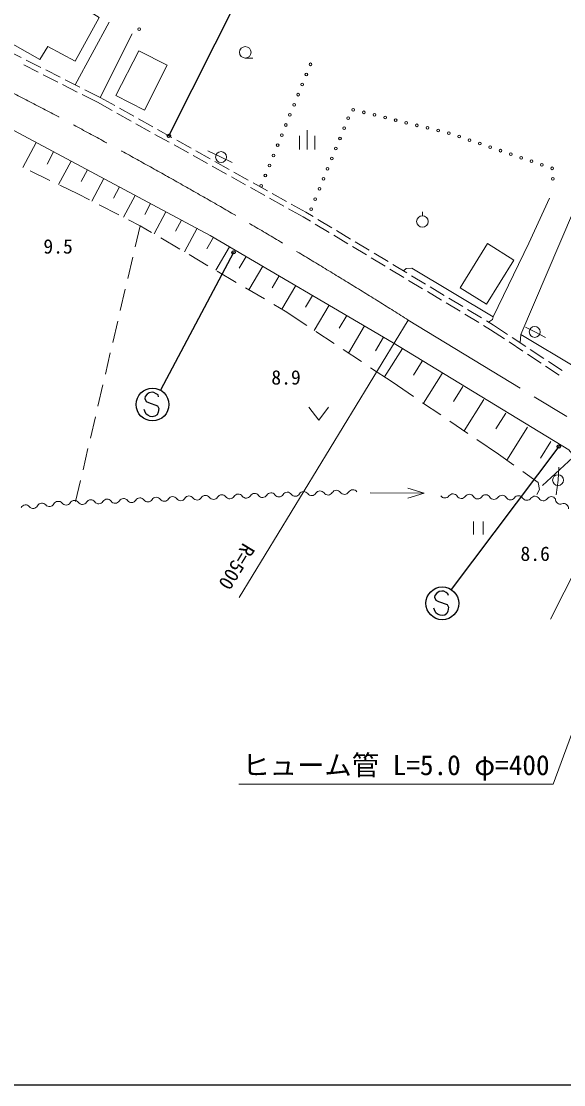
# Model space of a CAD drawing. Units: millimetres, scale not verified. Extents: x 40000 to 680000, y 20000 to 380000.
# Drawn here: x 387884 to 437522, y 205000 to 302415 of the extents above; entities that cross this region are included whole.
import ezdxf
from ezdxf.enums import TextEntityAlignment as Align

# ---------------------------------------------------------------- set-up
doc = ezdxf.new("R2010")
doc.units = ezdxf.units.MM
doc.header["$LTSCALE"] = 1000
doc.linetypes.add('CHAIN', pattern=[18.5, 12, -1.5, 3.5, -1.5])
for name, color, linetype, lineweight in [('M-BMK', 2, 'CHAIN', 13), ('M-STR-HTXT', 7, 'Continuous', 13), ('M-STR-STRC', 7, 'Continuous', 25), ('M-TTL-BAND', 7, 'Continuous', 25), ('M-WORK', 1, 'Continuous', 13)]:
    doc.layers.add(name, color=color, linetype=linetype, lineweight=lineweight)
doc.styles.add('ＭＳ ゴシック', font='')
doc.styles.get('ＭＳ ゴシック').set_extended_font_data('MS Gothic')

msp = doc.modelspace()

# ---------------------------------------------------------------- linework, layer by layer
at = {"layer": 'M-BMK'}
msp.add_line((423303, 275045), (440993, 264261), dxfattribs=at)
msp.add_arc((156160, -147607), 500000, 57.70452, 63.543, dxfattribs=at)
at = {"layer": 'M-STR-HTXT'}
msp.add_line((423303, 275045), (407811, 249634), dxfattribs=at)
msp.add_lwpolyline([(444399, 253775), (436551, 232527), (407801, 232527)], dxfattribs=at)
at = {"layer": 'M-STR-STRC'}
for p, q in [((401397, 291918), (410572, 310252)), ((407316, 281249), (400634, 268610)), ((399208, 268035), (399184, 267864)), ((399401, 268243), (399208, 268035)), ((399597, 268382), (399401, 268243)), ((399846, 268432), (399597, 268382)), ((400020, 268408), (399846, 268432)), ((400236, 268299), (400020, 268408)), ((400401, 268187), (400236, 268299)), ((400453, 268020), (400401, 268187)), ((399184, 267864), (399312, 267591)), ((399312, 267591), (399539, 267481)), ((399539, 267481), (400337, 267198)), ((400337, 267198), (400458, 266939)), ((400458, 266939), (400413, 266598)), ((399188, 266702), (399129, 266867)), ((399314, 266436), (399188, 266702)), ((399468, 266325), (399314, 266436)), ((399688, 266213), (399468, 266325)), ((399868, 266187), (399688, 266213)), ((400119, 266230), (399868, 266187)), ((400307, 266375), (400119, 266230)), ((400413, 266598), (400307, 266375)), ((437070, 263459), (427236, 250352)), ((425726, 249828), (425702, 249658)), ((425702, 249658), (425831, 249384)), ((425919, 250036), (425726, 249828)), ((425831, 249384), (426057, 249274)), ((426115, 250176), (425919, 250036)), ((426364, 250226), (426115, 250176)), ((426538, 250201), (426364, 250226)), ((426755, 250093), (426538, 250201)), ((426919, 249981), (426755, 250093)), ((426971, 249813), (426919, 249981)), ((425706, 248496), (425647, 248661)), ((425832, 248229), (425706, 248496)), ((426057, 249274), (426855, 248992)), ((426855, 248992), (426976, 248733)), ((426976, 248733), (426931, 248392)), ((425987, 248119), (425832, 248229)), ((426206, 248006), (425987, 248119)), ((426386, 247981), (426206, 248006)), ((426638, 248024), (426386, 247981)), ((426825, 248168), (426638, 248024)), ((426931, 248392), (426825, 248168))]:
    msp.add_line(p, q, dxfattribs=at)
for centre, radius in [((401397, 291918), 150), ((407316, 281249), 150), ((399894, 267305), 1500), ((437070, 263459), 150), ((426412, 249099), 1500)]:
    msp.add_circle(centre, radius, dxfattribs=at)
at = {"layer": 'M-TTL-BAND'}
msp.add_line((40000, 205000), (579000, 205000), dxfattribs=at)
at = {"layer": 'M-WORK'}
for p, q in [((392806, 296594), (395918, 302347)), ((398044, 301253), (395088, 295437)), ((386549, 299768), (387887, 299089)), ((396543, 295603), (398628, 299720)), ((398628, 299720), (401236, 298400)), ((388103, 298419), (389440, 297741)), ((388333, 298863), (389671, 298184)), ((401236, 298400), (399152, 294282)), ((408382, 299048), (409082, 299048)), ((389886, 297515), (391224, 296836)), ((390117, 297958), (391455, 297280)), ((391670, 296610), (393008, 295931)), ((391900, 297054), (393238, 296375)), ((393684, 296149), (395088, 295437)), ((393454, 295705), (394853, 294996)), ((395088, 295437), (396432, 294687)), ((399152, 294282), (396543, 295603)), ((394853, 294996), (396189, 294250)), ((396869, 294444), (398179, 293713)), ((396626, 294007), (397936, 293276)), ((398615, 293470), (399925, 292739)), ((398372, 293033), (399682, 292302)), ((400362, 292496), (401672, 291765)), ((414040, 290682), (414040, 292432)), ((389251, 291306), (388036, 289029)), ((400119, 292058), (401429, 291328)), ((402109, 291521), (403419, 290791)), ((413340, 290682), (413340, 291907)), ((414740, 290682), (414740, 291907)), ((390846, 290455), (390238, 289317)), ((401866, 291084), (403176, 290354)), ((403855, 290547), (405165, 289817)), ((406170, 289976), (404966, 290554)), ((392440, 289604), (391298, 287465)), ((403613, 290110), (404923, 289380)), ((405602, 289573), (406912, 288842)), ((406170, 289976), (407187, 289491)), ((388706, 288707), (390510, 287843)), ((393937, 288805), (393366, 287735)), ((405359, 289136), (406669, 288405)), ((407349, 288599), (408659, 287868)), ((391411, 287410), (393056, 286621)), ((395435, 288005), (394338, 285949)), ((407106, 288162), (408416, 287431)), ((409096, 287625), (410406, 286894)), ((393056, 286621), (394127, 286070)), ((396874, 287237), (396326, 286209)), ((398313, 286469), (397243, 284463)), ((408853, 287188), (410163, 286457)), ((410842, 286651), (412152, 285920)), ((395016, 285613), (396795, 284698)), ((399717, 285720), (399182, 284717)), ((410599, 286214), (411909, 285483)), ((412589, 285676), (413933, 284927)), ((401121, 284970), (400035, 282934)), ((412346, 285239), (413683, 284494)), ((413683, 284494), (414335, 284101)), ((413933, 284927), (414594, 284528)), ((424590, 284597), (424590, 284947)), ((397684, 284241), (398755, 283690)), ((398755, 283690), (398306, 281767)), ((398755, 283690), (399795, 283076)), ((402546, 284209), (402003, 283192)), ((414764, 283843), (416049, 283069)), ((415023, 284270), (416308, 283497)), ((400656, 282567), (402378, 281551)), ((403971, 283449), (402819, 281290)), ((405475, 282630), (404855, 281575)), ((416477, 282811), (417762, 282037)), ((416736, 283239), (418021, 282465)), ((406952, 281761), (405681, 279601)), ((418190, 281779), (419475, 281005)), ((418449, 282207), (419734, 281433)), ((428032, 278011), (430549, 282046)), ((430549, 282046), (432967, 280537)), ((398079, 280793), (397624, 278846)), ((403239, 281042), (404961, 280025)), ((408464, 280872), (407829, 279791)), ((419903, 280747), (421188, 279973)), ((420162, 281175), (421447, 280401)), ((409976, 279982), (408703, 277817)), ((421617, 279715), (422901, 278941)), ((421876, 280143), (423160, 279369)), ((432967, 280537), (430449, 276503)), ((405823, 279517), (407545, 278500)), ((411492, 279091), (410855, 278008)), ((423330, 278683), (424615, 277909)), ((423589, 279111), (424874, 278337)), ((397397, 277872), (396942, 275924)), ((408406, 277992), (410128, 276975)), ((413008, 278199), (411731, 276029)), ((425043, 277651), (426328, 276877)), ((425302, 278079), (426587, 277305)), ((430449, 276503), (428032, 278011)), ((414527, 277305), (413889, 276220)), ((427015, 277047), (428300, 276273)), ((410989, 276467), (412029, 275853)), ((412029, 275853), (414001, 274548)), ((416046, 276412), (414684, 274096)), ((426756, 276619), (428041, 275845)), ((428728, 276015), (430013, 275241)), ((396715, 274950), (396260, 273003)), ((417667, 275458), (416986, 274300)), ((428469, 275587), (429754, 274814)), ((430442, 274983), (431103, 274585)), ((414834, 273996), (416502, 272892)), ((419288, 274504), (417825, 272017)), ((430183, 274556), (430835, 274162)), ((430835, 274162), (432117, 273313)), ((431103, 274585), (432383, 273737)), ((434870, 273955), (434015, 274383)), ((434870, 273955), (435850, 273444)), ((421030, 273480), (420298, 272236)), ((432534, 273037), (433785, 272208)), ((432800, 273461), (434050, 272632)), ((433587, 273730), (433538, 272971)), ((396032, 272029), (395578, 270081)), ((417336, 272340), (419004, 271236)), ((422757, 272432), (421127, 269831)), ((434201, 271932), (435452, 271104)), ((434467, 272356), (435717, 271528)), ((424577, 271291), (423762, 269990)), ((435869, 270827), (437119, 269999)), ((436134, 271251), (437384, 270423)), ((419838, 270684), (421809, 269380)), ((426398, 270149), (424689, 267425)), ((395350, 269107), (394896, 267160)), ((421809, 269380), (423786, 268038)), ((428305, 268954), (427451, 267591)), ((414200, 267062), (415100, 265862)), ((415100, 265862), (416000, 267062)), ((424613, 267476), (426268, 266353)), ((430212, 267758), (428417, 264895)), ((394668, 266186), (394213, 264238)), ((432216, 266502), (431319, 265070)), ((427096, 265792), (428751, 264669)), ((434221, 265245), (432321, 262215)), ((429578, 264107), (431555, 262765)), ((393986, 263265), (393531, 261317)), ((436342, 263915), (435392, 262400)), ((431555, 262765), (432960, 261755)), ((438344, 262442), (435584, 259885)), ((433773, 261172), (435178, 260162)), ((437009, 260382), (437066, 261575)), ((393304, 260343), (392855, 258420)), ((435178, 260162), (435319, 259529)), ((437009, 260382), (436842, 259024)), ((419809, 259227), (424750, 259180)), ((424750, 259180), (423246, 258744)), ((424750, 259180), (423254, 259644)), ((435319, 259529), (435061, 259060)), ((429258, 256587), (429258, 255387)), ((430158, 255387), (430158, 256587))]:
    msp.add_line(p, q, dxfattribs=at)
for points in [[(289559, 316108), (315460, 319158), (320344, 319411), (327990, 318848), (333291, 318003), (338897, 316244), (348501, 311776), (377596, 297528), (405179, 282804), (421925, 272953), (437985, 263162), (440372, 260253), (441334, 258541), (441287, 257485), (436303, 247634)], [(387258, 315737), (385499, 312454), (387422, 311281), (382790, 302755), (389584, 298901), (390303, 300105), (392805, 298760), (395025, 302747), (393399, 303764), (396452, 309326)], [(431061, 275348), (434329, 282103), (436221, 286216)], [(438410, 285012), (433587, 273730), (438688, 270669)], [(430646, 274860), (431014, 275098), (431061, 275348), (423634, 279789), (423102, 279758), (422875, 279541)]]:
    msp.add_lwpolyline(points, dxfattribs=at)
for centre, radius in [((398682, 301703), 125), ((408382, 299573), 525), ((414346, 298473), 125), ((413971, 297546), 125), ((413595, 296619), 125), ((413220, 295692), 125), ((412845, 294765), 125), ((418259, 294308), 125), ((419231, 294071), 125), ((412470, 293839), 125), ((417802, 293540), 125), ((420202, 293834), 125), ((421174, 293597), 125), ((422145, 293360), 125), ((423117, 293123), 125), ((412094, 292912), 125), ((417425, 292614), 125), ((424088, 292885), 125), ((425060, 292648), 125), ((426031, 292411), 125), ((427003, 292174), 125), ((411719, 291985), 125), ((417048, 291687), 125), ((427951, 291856), 125), ((428897, 291532), 125), ((429843, 291209), 125), ((406170, 289976), 500), ((411344, 291058), 125), ((416671, 290761), 125), ((430789, 290885), 125), ((431735, 290561), 125), ((432682, 290238), 125), ((410593, 289204), 125), ((410968, 290131), 125), ((416294, 289835), 125), ((433628, 289914), 125), ((434574, 289591), 125), ((435520, 289267), 125), ((410218, 288277), 125), ((415918, 288908), 125), ((436466, 288943), 125), ((409842, 287350), 125), ((415541, 287982), 125), ((436528, 287987), 125), ((415164, 287056), 125), ((414787, 286130), 125), ((414410, 285203), 125), ((424590, 284072), 525), ((434870, 273955), 500), ((437009, 260382), 500)]:
    msp.add_circle(centre, radius, dxfattribs=at)
for centre, start, end in [((409232, 258709), 36.06029, 148.35024), ((410731, 258767), 36.06029, 148.35024), ((412230, 258825), 36.06029, 148.35024), ((413729, 258882), 36.06029, 148.35024), ((414459, 259414), 216.06029, 328.35024), ((415228, 258940), 36.06029, 148.35024), ((415958, 259472), 216.06029, 328.35024), ((416727, 258998), 36.06029, 148.35024), ((417457, 259529), 216.06029, 328.35024), ((418226, 259056), 36.06029, 148.35024), ((427386, 258674), 32.2262, 144.51615), ((389775, 257826), 40.18767, 152.47762), ((390465, 258408), 220.18767, 332.47762), ((391266, 257991), 40.18767, 152.47762), ((391976, 258548), 216.06029, 328.35024), ((392745, 258074), 36.06029, 148.35024), ((393475, 258606), 216.06029, 328.35024), ((394243, 258132), 36.06029, 148.35024), ((394973, 258664), 216.06029, 328.35024), ((395742, 258190), 36.06029, 148.35024), ((396472, 258721), 216.06029, 328.35024), ((397241, 258247), 36.06029, 148.35024), ((397971, 258779), 216.06029, 328.35024), ((398740, 258305), 36.06029, 148.35024), ((399470, 258837), 216.06029, 328.35024), ((400239, 258363), 36.06029, 148.35024), ((400969, 258895), 216.06029, 328.35024), ((401738, 258421), 36.06029, 148.35024), ((402468, 258952), 216.06029, 328.35024), ((403237, 258478), 36.06029, 148.35024), ((403967, 259010), 216.06029, 328.35024), ((404736, 258536), 36.06029, 148.35024), ((405466, 259068), 216.06029, 328.35024), ((406235, 258594), 36.06029, 148.35024), ((406965, 259125), 216.06029, 328.35024), ((407733, 258651), 36.06029, 148.35024), ((408463, 259183), 216.06029, 328.35024), ((409962, 259241), 216.06029, 328.35024), ((411461, 259299), 216.06029, 328.35024), ((412960, 259356), 216.06029, 328.35024), ((426651, 259198), 212.2262, 324.51615), ((428150, 259155), 212.2262, 324.51615), ((428885, 258631), 32.2262, 144.51615), ((429649, 259113), 212.2262, 324.51615), ((430385, 258588), 32.2262, 144.51615), ((431149, 259070), 212.2262, 324.51615), ((431884, 258546), 32.2262, 144.51615), ((432648, 259027), 212.2262, 324.51615), ((433384, 258503), 32.2262, 144.51615), ((434148, 258985), 212.2262, 324.51615), ((434883, 258460), 32.2262, 144.51615), ((435647, 258942), 212.2262, 324.51615), ((436382, 258418), 32.2262, 144.51615), ((437215, 258636), 177.14805, 289.438), ((437516, 257784), 357.14805, 109.438), ((388284, 257660), 40.18767, 152.47762), ((388974, 258243), 220.18767, 332.47762)]:
    msp.add_arc(centre, 452, start, end, dxfattribs=at)

# ---------------------------------------------------------------- texts
at = {"layer": 'M-STR-HTXT', "style": 'ＭＳ ゴシック'}
msp.add_text('R=500', height=1320, rotation=238.631, dxfattribs=at).set_placement((407596, 252449), align=Align.MIDDLE_CENTER)
msp.add_text('ヒューム管 L=5.0 φ=400', height=1833, dxfattribs=at).set_placement((422176, 234277), align=Align.MIDDLE_CENTER)
at = {"layer": 'M-WORK', "style": 'ＭＳ ゴシック'}
for s, p in [('9.5', (391252, 281794)), ('8.9', (412113, 269795)), ('8.6', (434911, 253646))]:
    msp.add_text(s, height=1320, dxfattribs=at).set_placement(p, align=Align.MIDDLE_CENTER)

doc.saveas('drawing.dxf')
